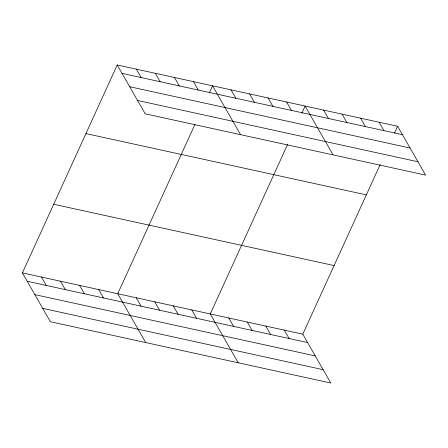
<?xml version="1.0" encoding="UTF-8"?>
<svg xmlns="http://www.w3.org/2000/svg" width="448" height="448" viewBox="0 0 448 448"><rect width="100%" height="100%" fill="white"/><g stroke="black" fill="none" stroke-linecap="round" stroke-linejoin="round"><path stroke-width="0.67" d="M22.4 272.888L302.798 334.18L330.77 383.018L50.366 321.72L22.4 272.888L117.23 64.982L397.634 126.28L425.6 175.112L145.202 113.82L117.23 64.982M194.891 124.572L117.734 293.726L145.701 342.563M209.384 92.809L212.57 85.826L240.537 134.658M287.717 144.166L210.269 313.953L238.235 362.79M301.913 113.042L305.099 106.053L333.066 154.885M302.798 334.18L380.246 164.394M394.447 133.269L397.634 126.28M122.041 73.377L402.438 134.669M129.685 86.722L410.082 148.019M137.558 100.47L417.956 161.767M85.938 133.594L366.335 194.886M53.693 204.277L334.096 265.574M27.205 281.277L307.608 342.574M34.849 294.627L315.246 355.919M42.722 308.375L323.126 369.673M379.126 122.231L383.93 130.626M360.618 118.188L365.428 126.582M342.115 114.145L346.92 122.534M323.607 110.096L328.412 118.49M286.597 102.004L291.402 110.398M268.089 97.961L272.894 106.355M249.581 93.912L254.386 102.306M231.073 89.869L235.883 98.263M193.502 81.654L198.307 90.048M174.434 77.487L179.239 85.882M155.366 73.321L160.171 81.71M136.298 69.149L141.109 77.543M284.295 330.137L289.1 338.531M265.787 326.094L270.592 334.482M247.279 322.045L252.084 330.439M228.771 318.002L233.582 326.396M191.761 309.91L196.566 318.304M173.253 305.866L178.063 314.255M154.75 301.818L159.555 310.212M136.242 297.774L141.047 306.163M98.666 289.559L103.477 297.954M79.604 285.393L84.409 293.782M60.536 281.221L65.341 289.615M41.468 277.054L46.273 285.449"/></g></svg>
